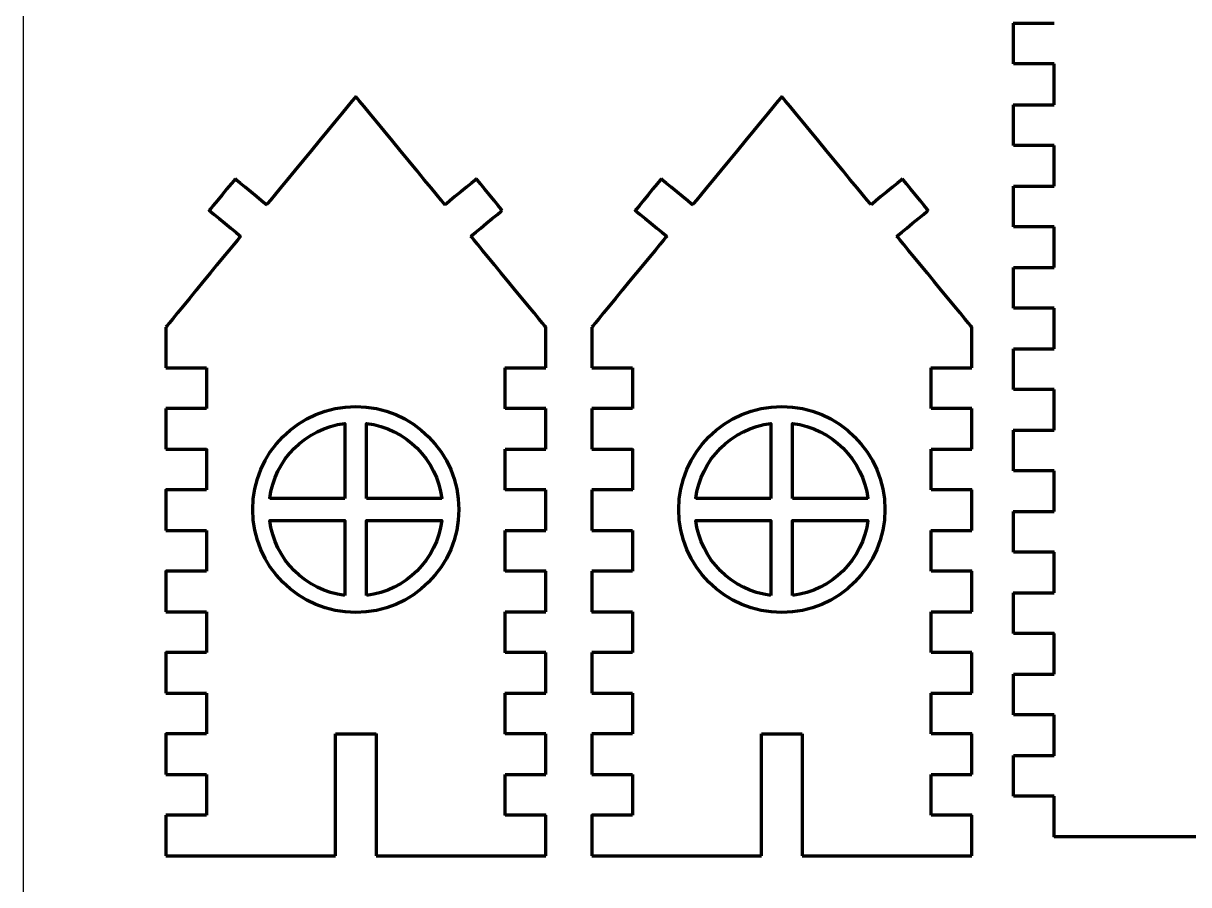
# Model space of a CAD drawing. Header units: centimetres. Extents: x 1569 to 2514, y -799 to -397.
# Drawn here: x 1568.6 to 1648.7, y -718.6 to -659.3 of the extents above; entities that cross this region are included whole.
import ezdxf

# ---------------------------------------------------------------- set-up
doc = ezdxf.new("R2010")
doc.units = ezdxf.units.CM
doc.header["$MEASUREMENT"] = 0
doc.layers.add('layer 1', color=7, linetype='Continuous')

msp = doc.modelspace()

# ---------------------------------------------------------------- linework, layer by layer
msp.add_line((1568.574, -398.935), (1568.574, -798.935))
at = {"layer": 'layer 1', "lineweight": 80}
for points, knots in [([(1636.687, -662.14), (1636.687, -662.14), (1636.687, -662.14), (1636.687, -659.34), (1636.687, -659.34)], [0.293785311, 0.293785311, 0.293785311, 0.293785311, 0.293785321, 0.299435028, 0.299435028, 0.299435028, 0.299435028]), ([(1636.687, -659.34), (1636.687, -659.34), (1636.687, -659.34), (1639.487, -659.34), (1639.487, -659.34)], [0.299435028, 0.299435028, 0.299435028, 0.299435028, 0.299435038, 0.305084746, 0.305084746, 0.305084746, 0.305084746]), ([(1639.487, -662.14), (1639.487, -662.14), (1639.487, -662.14), (1636.687, -662.14), (1636.687, -662.14)], [0.288135593, 0.288135593, 0.288135593, 0.288135593, 0.288135603, 0.293785311, 0.293785311, 0.293785311, 0.293785311]), ([(1639.487, -664.941), (1639.487, -664.941), (1639.487, -664.941), (1639.487, -662.14), (1639.487, -662.14)], [0.282485876, 0.282485876, 0.282485876, 0.282485876, 0.282485886, 0.288135593, 0.288135593, 0.288135593, 0.288135593]), ([(1591.445, -664.382), (1591.445, -664.382), (1591.445, -664.382), (1585.306, -671.834), (1585.306, -671.834)], [0.08450704, 0.08450704, 0.08450704, 0.08450704, 0.08450705, 0.09859155, 0.09859155, 0.09859155, 0.09859155]), ([(1597.583, -671.834), (1597.583, -671.834), (1597.583, -671.834), (1591.445, -664.382), (1591.445, -664.382)], [0.07042254, 0.07042254, 0.07042254, 0.07042254, 0.07042255, 0.08450704, 0.08450704, 0.08450704, 0.08450704]), ([(1620.753, -664.381), (1620.753, -664.381), (1620.753, -664.381), (1614.615, -671.834), (1614.615, -671.834)], [0.08450704, 0.08450704, 0.08450704, 0.08450704, 0.08450705, 0.09859155, 0.09859155, 0.09859155, 0.09859155]), ([(1626.89, -671.834), (1626.89, -671.834), (1626.89, -671.834), (1620.753, -664.381), (1620.753, -664.381)], [0.07042254, 0.07042254, 0.07042254, 0.07042254, 0.07042255, 0.08450704, 0.08450704, 0.08450704, 0.08450704]), ([(1636.687, -667.741), (1636.687, -667.741), (1636.687, -667.741), (1636.687, -664.941), (1636.687, -664.941)], [0.271186441, 0.271186441, 0.271186441, 0.271186441, 0.271186451, 0.276836158, 0.276836158, 0.276836158, 0.276836158]), ([(1636.687, -664.941), (1636.687, -664.941), (1636.687, -664.941), (1639.487, -664.941), (1639.487, -664.941)], [0.276836158, 0.276836158, 0.276836158, 0.276836158, 0.276836168, 0.282485876, 0.282485876, 0.282485876, 0.282485876]), ([(1639.487, -667.741), (1639.487, -667.741), (1639.487, -667.741), (1636.687, -667.741), (1636.687, -667.741)], [0.265536723, 0.265536723, 0.265536723, 0.265536723, 0.265536733, 0.271186441, 0.271186441, 0.271186441, 0.271186441]), ([(1639.487, -670.54), (1639.487, -670.54), (1639.487, -670.54), (1639.487, -667.741), (1639.487, -667.741)], [0.259887006, 0.259887006, 0.259887006, 0.259887006, 0.259887016, 0.265536723, 0.265536723, 0.265536723, 0.265536723]), ([(1583.146, -670.056), (1583.146, -670.056), (1583.146, -670.056), (1581.365, -672.216), (1581.365, -672.216)], [0.11267606, 0.11267606, 0.11267606, 0.11267606, 0.11267607, 0.12676056, 0.12676056, 0.12676056, 0.12676056]), ([(1585.306, -671.834), (1585.306, -671.834), (1585.306, -671.834), (1583.146, -670.056), (1583.146, -670.056)], [0.09859155, 0.09859155, 0.09859155, 0.09859155, 0.09859156, 0.11267606, 0.11267606, 0.11267606, 0.11267606]), ([(1599.744, -670.055), (1599.744, -670.055), (1599.744, -670.055), (1597.583, -671.834), (1597.583, -671.834)], [0.05633803, 0.05633803, 0.05633803, 0.05633803, 0.05633804, 0.07042254, 0.07042254, 0.07042254, 0.07042254]), ([(1601.523, -672.216), (1601.523, -672.216), (1601.523, -672.216), (1599.744, -670.055), (1599.744, -670.055)], [0.04225352, 0.04225352, 0.04225352, 0.04225352, 0.04225353, 0.05633803, 0.05633803, 0.05633803, 0.05633803]), ([(1612.454, -670.055), (1612.454, -670.055), (1612.454, -670.055), (1610.674, -672.216), (1610.674, -672.216)], [0.11267606, 0.11267606, 0.11267606, 0.11267606, 0.11267607, 0.12676056, 0.12676056, 0.12676056, 0.12676056]), ([(1614.615, -671.834), (1614.615, -671.834), (1614.615, -671.834), (1612.454, -670.055), (1612.454, -670.055)], [0.09859155, 0.09859155, 0.09859155, 0.09859155, 0.09859156, 0.11267606, 0.11267606, 0.11267606, 0.11267606]), ([(1629.052, -670.055), (1629.052, -670.055), (1629.052, -670.055), (1626.89, -671.834), (1626.89, -671.834)], [0.05633803, 0.05633803, 0.05633803, 0.05633803, 0.05633804, 0.07042254, 0.07042254, 0.07042254, 0.07042254]), ([(1630.831, -672.216), (1630.831, -672.216), (1630.831, -672.216), (1629.052, -670.055), (1629.052, -670.055)], [0.04225352, 0.04225352, 0.04225352, 0.04225352, 0.04225353, 0.05633803, 0.05633803, 0.05633803, 0.05633803]), ([(1636.687, -673.34), (1636.687, -673.34), (1636.687, -673.34), (1636.687, -670.54), (1636.687, -670.54)], [0.248587571, 0.248587571, 0.248587571, 0.248587571, 0.248587581, 0.254237288, 0.254237288, 0.254237288, 0.254237288]), ([(1636.687, -670.54), (1636.687, -670.54), (1636.687, -670.54), (1639.487, -670.54), (1639.487, -670.54)], [0.254237288, 0.254237288, 0.254237288, 0.254237288, 0.254237298, 0.259887006, 0.259887006, 0.259887006, 0.259887006]), ([(1581.365, -672.216), (1581.365, -672.216), (1581.365, -672.216), (1583.526, -673.996), (1583.526, -673.996)], [0.12676056, 0.12676056, 0.12676056, 0.12676056, 0.12676057, 0.14084507, 0.14084507, 0.14084507, 0.14084507]), ([(1599.362, -673.996), (1599.362, -673.996), (1599.362, -673.996), (1601.523, -672.216), (1601.523, -672.216)], [0.02816901, 0.02816901, 0.02816901, 0.02816901, 0.02816902, 0.04225352, 0.04225352, 0.04225352, 0.04225352]), ([(1610.674, -672.216), (1610.674, -672.216), (1610.674, -672.216), (1612.835, -673.996), (1612.835, -673.996)], [0.12676056, 0.12676056, 0.12676056, 0.12676056, 0.12676057, 0.14084507, 0.14084507, 0.14084507, 0.14084507]), ([(1628.671, -673.996), (1628.671, -673.996), (1628.671, -673.996), (1630.831, -672.216), (1630.831, -672.216)], [0.02816901, 0.02816901, 0.02816901, 0.02816901, 0.02816902, 0.04225352, 0.04225352, 0.04225352, 0.04225352]), ([(1639.487, -673.34), (1639.487, -673.34), (1639.487, -673.34), (1636.687, -673.34), (1636.687, -673.34)], [0.242937853, 0.242937853, 0.242937853, 0.242937853, 0.242937863, 0.248587571, 0.248587571, 0.248587571, 0.248587571]), ([(1639.487, -676.14), (1639.487, -676.14), (1639.487, -676.14), (1639.487, -673.34), (1639.487, -673.34)], [0.237288136, 0.237288136, 0.237288136, 0.237288136, 0.237288146, 0.242937853, 0.242937853, 0.242937853, 0.242937853]), ([(1583.526, -673.996), (1583.526, -673.996), (1583.526, -673.996), (1578.378, -680.248), (1578.378, -680.248)], [0.14084507, 0.14084507, 0.14084507, 0.14084507, 0.14084508, 0.15492958, 0.15492958, 0.15492958, 0.15492958]), ([(1604.511, -680.248), (1604.511, -680.248), (1604.511, -680.248), (1599.362, -673.996), (1599.362, -673.996)], [0.01408451, 0.01408451, 0.01408451, 0.01408451, 0.01408452, 0.02816901, 0.02816901, 0.02816901, 0.02816901]), ([(1612.835, -673.996), (1612.835, -673.996), (1612.835, -673.996), (1607.687, -680.248), (1607.687, -680.248)], [0.14084507, 0.14084507, 0.14084507, 0.14084507, 0.14084508, 0.15492958, 0.15492958, 0.15492958, 0.15492958]), ([(1633.819, -680.248), (1633.819, -680.248), (1633.819, -680.248), (1628.671, -673.996), (1628.671, -673.996)], [0.01408451, 0.01408451, 0.01408451, 0.01408451, 0.01408452, 0.02816901, 0.02816901, 0.02816901, 0.02816901]), ([(1636.687, -678.941), (1636.687, -678.941), (1636.687, -678.941), (1636.687, -676.14), (1636.687, -676.14)], [0.225988701, 0.225988701, 0.225988701, 0.225988701, 0.225988711, 0.231638418, 0.231638418, 0.231638418, 0.231638418]), ([(1636.687, -676.14), (1636.687, -676.14), (1636.687, -676.14), (1639.487, -676.14), (1639.487, -676.14)], [0.231638418, 0.231638418, 0.231638418, 0.231638418, 0.231638428, 0.237288136, 0.237288136, 0.237288136, 0.237288136]), ([(1639.487, -678.941), (1639.487, -678.941), (1639.487, -678.941), (1636.687, -678.941), (1636.687, -678.941)], [0.220338983, 0.220338983, 0.220338983, 0.220338983, 0.220338993, 0.225988701, 0.225988701, 0.225988701, 0.225988701]), ([(1639.487, -681.741), (1639.487, -681.741), (1639.487, -681.741), (1639.487, -678.941), (1639.487, -678.941)], [0.214689266, 0.214689266, 0.214689266, 0.214689266, 0.214689276, 0.220338983, 0.220338983, 0.220338983, 0.220338983]), ([(1578.378, -680.248), (1578.378, -680.248), (1578.378, -680.248), (1578.378, -683.048), (1578.378, -683.048)], [0.15492958, 0.15492958, 0.15492958, 0.15492958, 0.15492959, 0.16901408, 0.16901408, 0.16901408, 0.16901408]), ([(1607.687, -680.248), (1607.687, -680.248), (1607.687, -680.248), (1607.687, -683.048), (1607.687, -683.048)], [0.15492958, 0.15492958, 0.15492958, 0.15492958, 0.15492959, 0.16901408, 0.16901408, 0.16901408, 0.16901408]), ([(1636.687, -684.541), (1636.687, -684.541), (1636.687, -684.541), (1636.687, -681.741), (1636.687, -681.741)], [0.203389831, 0.203389831, 0.203389831, 0.203389831, 0.203389841, 0.209039548, 0.209039548, 0.209039548, 0.209039548]), ([(1636.687, -681.741), (1636.687, -681.741), (1636.687, -681.741), (1639.487, -681.741), (1639.487, -681.741)], [0.209039548, 0.209039548, 0.209039548, 0.209039548, 0.209039558, 0.214689266, 0.214689266, 0.214689266, 0.214689266]), ([(1578.378, -683.048), (1578.378, -683.048), (1578.378, -683.048), (1581.178, -683.048), (1581.178, -683.048)], [0.16901408, 0.16901408, 0.16901408, 0.16901408, 0.16901409, 0.18309859, 0.18309859, 0.18309859, 0.18309859]), ([(1581.178, -683.048), (1581.178, -683.048), (1581.178, -683.048), (1581.178, -685.848), (1581.178, -685.848)], [0.18309859, 0.18309859, 0.18309859, 0.18309859, 0.1830986, 0.1971831, 0.1971831, 0.1971831, 0.1971831]), ([(1601.711, -685.848), (1601.711, -685.848), (1601.711, -685.848), (1601.711, -683.048), (1601.711, -683.048)], [0.94366197, 0.94366197, 0.94366197, 0.94366197, 0.94366198, 0.95774648, 0.95774648, 0.95774648, 0.95774648]), ([(1601.711, -683.048), (1601.711, -683.048), (1601.711, -683.048), (1604.511, -683.048), (1604.511, -683.048)], [0.95774648, 0.95774648, 0.95774648, 0.95774648, 0.95774649, 0.97183099, 0.97183099, 0.97183099, 0.97183099]), ([(1604.511, -683.048), (1604.511, -683.048), (1604.511, -683.048), (1604.511, -683.048), (1604.511, -683.048)], [0.97183099, 0.97183099, 0.97183099, 0.97183099, 0.971831, 1, 1, 1, 1]), ([(1607.687, -683.048), (1607.687, -683.048), (1607.687, -683.048), (1610.487, -683.048), (1610.487, -683.048)], [0.16901408, 0.16901408, 0.16901408, 0.16901408, 0.16901409, 0.18309859, 0.18309859, 0.18309859, 0.18309859]), ([(1610.487, -683.048), (1610.487, -683.048), (1610.487, -683.048), (1610.487, -685.848), (1610.487, -685.848)], [0.18309859, 0.18309859, 0.18309859, 0.18309859, 0.1830986, 0.1971831, 0.1971831, 0.1971831, 0.1971831]), ([(1631.019, -685.848), (1631.019, -685.848), (1631.019, -685.848), (1631.019, -683.048), (1631.019, -683.048)], [0.94366197, 0.94366197, 0.94366197, 0.94366197, 0.94366198, 0.95774648, 0.95774648, 0.95774648, 0.95774648]), ([(1631.019, -683.048), (1631.019, -683.048), (1631.019, -683.048), (1633.819, -683.048), (1633.819, -683.048)], [0.95774648, 0.95774648, 0.95774648, 0.95774648, 0.95774649, 0.97183099, 0.97183099, 0.97183099, 0.97183099]), ([(1639.487, -684.541), (1639.487, -684.541), (1639.487, -684.541), (1636.687, -684.541), (1636.687, -684.541)], [0.197740113, 0.197740113, 0.197740113, 0.197740113, 0.197740123, 0.203389831, 0.203389831, 0.203389831, 0.203389831]), ([(1639.487, -687.341), (1639.487, -687.341), (1639.487, -687.341), (1639.487, -684.541), (1639.487, -684.541)], [0.192090395, 0.192090395, 0.192090395, 0.192090395, 0.192090405, 0.197740113, 0.197740113, 0.197740113, 0.197740113]), ([(1581.178, -685.848), (1581.178, -685.848), (1581.178, -685.848), (1578.378, -685.848), (1578.378, -685.848)], [0.1971831, 0.1971831, 0.1971831, 0.1971831, 0.19718311, 0.21126761, 0.21126761, 0.21126761, 0.21126761]), ([(1578.378, -685.848), (1578.378, -685.848), (1578.378, -685.848), (1578.378, -688.648), (1578.378, -688.648)], [0.21126761, 0.21126761, 0.21126761, 0.21126761, 0.21126762, 0.22535211, 0.22535211, 0.22535211, 0.22535211]), ([(1604.511, -685.848), (1604.511, -685.848), (1604.511, -685.848), (1601.711, -685.848), (1601.711, -685.848)], [0.92957746, 0.92957746, 0.92957746, 0.92957746, 0.92957747, 0.94366197, 0.94366197, 0.94366197, 0.94366197]), ([(1604.511, -688.648), (1604.511, -688.648), (1604.511, -688.648), (1604.511, -685.848), (1604.511, -685.848)], [0.91549296, 0.91549296, 0.91549296, 0.91549296, 0.91549297, 0.92957746, 0.92957746, 0.92957746, 0.92957746]), ([(1610.487, -685.848), (1610.487, -685.848), (1610.487, -685.848), (1607.687, -685.848), (1607.687, -685.848)], [0.1971831, 0.1971831, 0.1971831, 0.1971831, 0.19718311, 0.21126761, 0.21126761, 0.21126761, 0.21126761]), ([(1607.687, -685.848), (1607.687, -685.848), (1607.687, -685.848), (1607.687, -688.647), (1607.687, -688.647)], [0.21126761, 0.21126761, 0.21126761, 0.21126761, 0.21126762, 0.22535211, 0.22535211, 0.22535211, 0.22535211]), ([(1633.82, -685.848), (1633.82, -685.848), (1633.82, -685.848), (1631.019, -685.848), (1631.019, -685.848)], [0.92957746, 0.92957746, 0.92957746, 0.92957746, 0.92957747, 0.94366197, 0.94366197, 0.94366197, 0.94366197]), ([(1633.82, -688.647), (1633.82, -688.647), (1633.82, -688.647), (1633.82, -685.848), (1633.82, -685.848)], [0.91549296, 0.91549296, 0.91549296, 0.91549296, 0.91549297, 0.92957746, 0.92957746, 0.92957746, 0.92957746]), ([(1585.522, -692.056), (1585.522, -692.056), (1585.86, -689.357), (1587.998, -687.218), (1590.698, -686.88)], [0.25, 0.25, 0.25, 0.25, 0.25, 0.5, 0.5, 0.5, 0.5]), ([(1590.698, -686.88), (1590.698, -686.88), (1590.698, -686.88), (1590.698, -692.056), (1590.698, -692.056)], [0.5, 0.5, 0.5, 0.5, 0.5, 1, 1, 1, 1]), ([(1592.191, -686.88), (1592.191, -686.88), (1594.891, -687.217), (1597.03, -689.356), (1597.367, -692.056)], [0.25, 0.25, 0.25, 0.25, 0.25, 0.5, 0.5, 0.5, 0.5]), ([(1614.831, -692.056), (1614.831, -692.056), (1615.168, -689.357), (1617.307, -687.218), (1620.007, -686.88)], [0.25, 0.25, 0.25, 0.25, 0.25, 0.5, 0.5, 0.5, 0.5]), ([(1620.007, -686.88), (1620.007, -686.88), (1620.007, -686.88), (1620.007, -692.056), (1620.007, -692.056)], [0.5, 0.5, 0.5, 0.5, 0.5, 1, 1, 1, 1]), ([(1621.5, -686.88), (1621.5, -686.88), (1624.199, -687.217), (1626.338, -689.356), (1626.676, -692.056)], [0.25, 0.25, 0.25, 0.25, 0.25, 0.5, 0.5, 0.5, 0.5]), ([(1636.687, -690.141), (1636.687, -690.141), (1636.687, -690.141), (1636.687, -687.341), (1636.687, -687.341)], [0.18079096, 0.18079096, 0.18079096, 0.18079096, 0.18079097, 0.186440678, 0.186440678, 0.186440678, 0.186440678]), ([(1636.687, -687.341), (1636.687, -687.341), (1636.687, -687.341), (1639.487, -687.341), (1639.487, -687.341)], [0.186440678, 0.186440678, 0.186440678, 0.186440678, 0.186440688, 0.192090395, 0.192090395, 0.192090395, 0.192090395]), ([(1578.378, -688.648), (1578.378, -688.648), (1578.378, -688.648), (1581.178, -688.648), (1581.178, -688.648)], [0.22535211, 0.22535211, 0.22535211, 0.22535211, 0.22535212, 0.23943662, 0.23943662, 0.23943662, 0.23943662]), ([(1581.178, -688.648), (1581.178, -688.648), (1581.178, -688.648), (1581.178, -691.448), (1581.178, -691.448)], [0.23943662, 0.23943662, 0.23943662, 0.23943662, 0.23943663, 0.25352113, 0.25352113, 0.25352113, 0.25352113]), ([(1601.711, -691.448), (1601.711, -691.448), (1601.711, -691.448), (1601.711, -688.648), (1601.711, -688.648)], [0.88732394, 0.88732394, 0.88732394, 0.88732394, 0.88732395, 0.90140845, 0.90140845, 0.90140845, 0.90140845]), ([(1601.711, -688.648), (1601.711, -688.648), (1601.711, -688.648), (1604.511, -688.648), (1604.511, -688.648)], [0.90140845, 0.90140845, 0.90140845, 0.90140845, 0.90140846, 0.91549296, 0.91549296, 0.91549296, 0.91549296]), ([(1607.687, -688.647), (1607.687, -688.647), (1607.687, -688.647), (1610.487, -688.647), (1610.487, -688.647)], [0.22535211, 0.22535211, 0.22535211, 0.22535211, 0.22535212, 0.23943662, 0.23943662, 0.23943662, 0.23943662]), ([(1610.487, -688.647), (1610.487, -688.647), (1610.487, -688.647), (1610.487, -691.447), (1610.487, -691.447)], [0.23943662, 0.23943662, 0.23943662, 0.23943662, 0.23943663, 0.25352113, 0.25352113, 0.25352113, 0.25352113]), ([(1631.019, -691.447), (1631.019, -691.447), (1631.019, -691.447), (1631.019, -688.647), (1631.019, -688.647)], [0.88732394, 0.88732394, 0.88732394, 0.88732394, 0.88732395, 0.90140845, 0.90140845, 0.90140845, 0.90140845]), ([(1631.019, -688.647), (1631.019, -688.647), (1631.019, -688.647), (1633.82, -688.647), (1633.82, -688.647)], [0.90140845, 0.90140845, 0.90140845, 0.90140845, 0.90140846, 0.91549296, 0.91549296, 0.91549296, 0.91549296]), ([(1639.487, -690.141), (1639.487, -690.141), (1639.487, -690.141), (1636.687, -690.141), (1636.687, -690.141)], [0.175141243, 0.175141243, 0.175141243, 0.175141243, 0.175141253, 0.18079096, 0.18079096, 0.18079096, 0.18079096]), ([(1639.487, -692.941), (1639.487, -692.941), (1639.487, -692.941), (1639.487, -690.141), (1639.487, -690.141)], [0.169491525, 0.169491525, 0.169491525, 0.169491525, 0.169491535, 0.175141243, 0.175141243, 0.175141243, 0.175141243]), ([(1581.178, -691.448), (1581.178, -691.448), (1581.178, -691.448), (1578.378, -691.448), (1578.378, -691.448)], [0.25352113, 0.25352113, 0.25352113, 0.25352113, 0.25352114, 0.26760563, 0.26760563, 0.26760563, 0.26760563]), ([(1578.378, -691.448), (1578.378, -691.448), (1578.378, -691.448), (1578.378, -694.248), (1578.378, -694.248)], [0.26760563, 0.26760563, 0.26760563, 0.26760563, 0.26760564, 0.28169014, 0.28169014, 0.28169014, 0.28169014]), ([(1604.511, -691.448), (1604.511, -691.448), (1604.511, -691.448), (1601.711, -691.448), (1601.711, -691.448)], [0.87323944, 0.87323944, 0.87323944, 0.87323944, 0.87323945, 0.88732394, 0.88732394, 0.88732394, 0.88732394]), ([(1604.511, -694.248), (1604.511, -694.248), (1604.511, -694.248), (1604.511, -691.448), (1604.511, -691.448)], [0.85915493, 0.85915493, 0.85915493, 0.85915493, 0.85915494, 0.87323944, 0.87323944, 0.87323944, 0.87323944]), ([(1610.487, -691.447), (1610.487, -691.447), (1610.487, -691.447), (1607.687, -691.447), (1607.687, -691.447)], [0.25352113, 0.25352113, 0.25352113, 0.25352113, 0.25352114, 0.26760563, 0.26760563, 0.26760563, 0.26760563]), ([(1607.687, -691.447), (1607.687, -691.447), (1607.687, -691.447), (1607.687, -694.247), (1607.687, -694.247)], [0.26760563, 0.26760563, 0.26760563, 0.26760563, 0.26760564, 0.28169014, 0.28169014, 0.28169014, 0.28169014]), ([(1633.82, -691.447), (1633.82, -691.447), (1633.82, -691.447), (1631.019, -691.447), (1631.019, -691.447)], [0.87323944, 0.87323944, 0.87323944, 0.87323944, 0.87323945, 0.88732394, 0.88732394, 0.88732394, 0.88732394]), ([(1633.82, -694.247), (1633.82, -694.247), (1633.82, -694.247), (1633.82, -691.447), (1633.82, -691.447)], [0.85915493, 0.85915493, 0.85915493, 0.85915493, 0.85915494, 0.87323944, 0.87323944, 0.87323944, 0.87323944]), ([(1597.367, -692.056), (1597.367, -692.056), (1597.367, -692.056), (1592.191, -692.056), (1592.191, -692.056)], [0.5, 0.5, 0.5, 0.5, 0.5, 1, 1, 1, 1]), ([(1626.676, -692.056), (1626.676, -692.056), (1626.676, -692.056), (1621.5, -692.056), (1621.5, -692.056)], [0.5, 0.5, 0.5, 0.5, 0.5, 1, 1, 1, 1]), ([(1636.687, -695.741), (1636.687, -695.741), (1636.687, -695.741), (1636.687, -692.941), (1636.687, -692.941)], [0.15819209, 0.15819209, 0.15819209, 0.15819209, 0.1581921, 0.163841808, 0.163841808, 0.163841808, 0.163841808]), ([(1636.687, -692.941), (1636.687, -692.941), (1636.687, -692.941), (1639.487, -692.941), (1639.487, -692.941)], [0.163841808, 0.163841808, 0.163841808, 0.163841808, 0.163841818, 0.169491525, 0.169491525, 0.169491525, 0.169491525]), ([(1578.378, -694.248), (1578.378, -694.248), (1578.378, -694.248), (1581.178, -694.248), (1581.178, -694.248)], [0.28169014, 0.28169014, 0.28169014, 0.28169014, 0.28169015, 0.29577465, 0.29577465, 0.29577465, 0.29577465]), ([(1581.178, -694.248), (1581.178, -694.248), (1581.178, -694.248), (1581.178, -697.047), (1581.178, -697.047)], [0.29577465, 0.29577465, 0.29577465, 0.29577465, 0.29577466, 0.30985915, 0.30985915, 0.30985915, 0.30985915]), ([(1585.522, -693.549), (1585.522, -693.549), (1585.522, -693.549), (1590.698, -693.55), (1590.698, -693.55)], [0.25, 0.25, 0.25, 0.25, 0.25, 0.5, 0.5, 0.5, 0.5]), ([(1590.698, -693.55), (1590.698, -693.55), (1590.698, -693.55), (1590.698, -698.725), (1590.698, -698.725)], [0.5, 0.5, 0.5, 0.5, 0.5, 1, 1, 1, 1]), ([(1592.191, -693.549), (1592.191, -693.549), (1592.191, -693.549), (1597.367, -693.55), (1597.367, -693.55)], [0.25, 0.25, 0.25, 0.25, 0.25, 0.5, 0.5, 0.5, 0.5]), ([(1597.367, -693.55), (1597.367, -693.55), (1597.03, -696.25), (1594.891, -698.389), (1592.191, -698.725)], [0.5, 0.5, 0.5, 0.5, 0.5, 1, 1, 1, 1]), ([(1601.711, -697.047), (1601.711, -697.047), (1601.711, -697.047), (1601.711, -694.248), (1601.711, -694.248)], [0.83098592, 0.83098592, 0.83098592, 0.83098592, 0.83098593, 0.84507042, 0.84507042, 0.84507042, 0.84507042]), ([(1601.711, -694.248), (1601.711, -694.248), (1601.711, -694.248), (1604.511, -694.248), (1604.511, -694.248)], [0.84507042, 0.84507042, 0.84507042, 0.84507042, 0.84507043, 0.85915493, 0.85915493, 0.85915493, 0.85915493]), ([(1607.687, -694.247), (1607.687, -694.247), (1607.687, -694.247), (1610.487, -694.247), (1610.487, -694.247)], [0.28169014, 0.28169014, 0.28169014, 0.28169014, 0.28169015, 0.29577465, 0.29577465, 0.29577465, 0.29577465]), ([(1610.487, -694.247), (1610.487, -694.247), (1610.487, -694.247), (1610.487, -697.047), (1610.487, -697.047)], [0.29577465, 0.29577465, 0.29577465, 0.29577465, 0.29577466, 0.30985915, 0.30985915, 0.30985915, 0.30985915]), ([(1614.831, -693.549), (1614.831, -693.549), (1614.831, -693.549), (1620.007, -693.55), (1620.007, -693.55)], [0.25, 0.25, 0.25, 0.25, 0.25, 0.5, 0.5, 0.5, 0.5]), ([(1620.007, -693.55), (1620.007, -693.55), (1620.007, -693.55), (1620.007, -698.725), (1620.007, -698.725)], [0.5, 0.5, 0.5, 0.5, 0.5, 1, 1, 1, 1]), ([(1621.5, -693.549), (1621.5, -693.549), (1621.5, -693.549), (1626.676, -693.55), (1626.676, -693.55)], [0.25, 0.25, 0.25, 0.25, 0.25, 0.5, 0.5, 0.5, 0.5]), ([(1626.676, -693.55), (1626.676, -693.55), (1626.338, -696.25), (1624.199, -698.389), (1621.5, -698.725)], [0.5, 0.5, 0.5, 0.5, 0.5, 1, 1, 1, 1]), ([(1631.019, -697.047), (1631.019, -697.047), (1631.019, -697.047), (1631.019, -694.247), (1631.019, -694.247)], [0.83098592, 0.83098592, 0.83098592, 0.83098592, 0.83098593, 0.84507042, 0.84507042, 0.84507042, 0.84507042]), ([(1631.019, -694.247), (1631.019, -694.247), (1631.019, -694.247), (1633.82, -694.247), (1633.82, -694.247)], [0.84507042, 0.84507042, 0.84507042, 0.84507042, 0.84507043, 0.85915493, 0.85915493, 0.85915493, 0.85915493]), ([(1639.487, -695.741), (1639.487, -695.741), (1639.487, -695.741), (1636.687, -695.741), (1636.687, -695.741)], [0.152542373, 0.152542373, 0.152542373, 0.152542373, 0.152542383, 0.15819209, 0.15819209, 0.15819209, 0.15819209]), ([(1639.487, -698.541), (1639.487, -698.541), (1639.487, -698.541), (1639.487, -695.741), (1639.487, -695.741)], [0.146892655, 0.146892655, 0.146892655, 0.146892655, 0.146892665, 0.152542373, 0.152542373, 0.152542373, 0.152542373]), ([(1581.178, -697.047), (1581.178, -697.047), (1581.178, -697.047), (1578.378, -697.047), (1578.378, -697.047)], [0.30985915, 0.30985915, 0.30985915, 0.30985915, 0.30985916, 0.32394366, 0.32394366, 0.32394366, 0.32394366]), ([(1578.378, -697.047), (1578.378, -697.047), (1578.378, -697.047), (1578.378, -699.848), (1578.378, -699.848)], [0.32394366, 0.32394366, 0.32394366, 0.32394366, 0.32394367, 0.33802817, 0.33802817, 0.33802817, 0.33802817]), ([(1604.511, -697.047), (1604.511, -697.047), (1604.511, -697.047), (1601.711, -697.047), (1601.711, -697.047)], [0.81690141, 0.81690141, 0.81690141, 0.81690141, 0.81690142, 0.83098592, 0.83098592, 0.83098592, 0.83098592]), ([(1604.511, -699.848), (1604.511, -699.848), (1604.511, -699.848), (1604.511, -697.047), (1604.511, -697.047)], [0.8028169, 0.8028169, 0.8028169, 0.8028169, 0.80281691, 0.81690141, 0.81690141, 0.81690141, 0.81690141]), ([(1610.487, -697.047), (1610.487, -697.047), (1610.487, -697.047), (1607.687, -697.047), (1607.687, -697.047)], [0.30985915, 0.30985915, 0.30985915, 0.30985915, 0.30985916, 0.32394366, 0.32394366, 0.32394366, 0.32394366]), ([(1607.687, -697.047), (1607.687, -697.047), (1607.687, -697.047), (1607.687, -699.848), (1607.687, -699.848)], [0.32394366, 0.32394366, 0.32394366, 0.32394366, 0.32394367, 0.33802817, 0.33802817, 0.33802817, 0.33802817]), ([(1633.82, -697.047), (1633.82, -697.047), (1633.82, -697.047), (1631.019, -697.047), (1631.019, -697.047)], [0.81690141, 0.81690141, 0.81690141, 0.81690141, 0.81690142, 0.83098592, 0.83098592, 0.83098592, 0.83098592]), ([(1633.82, -699.847), (1633.82, -699.847), (1633.82, -699.847), (1633.82, -697.047), (1633.82, -697.047)], [0.8028169, 0.8028169, 0.8028169, 0.8028169, 0.80281691, 0.81690141, 0.81690141, 0.81690141, 0.81690141]), ([(1636.687, -701.341), (1636.687, -701.341), (1636.687, -701.341), (1636.687, -698.541), (1636.687, -698.541)], [0.13559322, 0.13559322, 0.13559322, 0.13559322, 0.13559323, 0.141242938, 0.141242938, 0.141242938, 0.141242938]), ([(1636.687, -698.541), (1636.687, -698.541), (1636.687, -698.541), (1639.487, -698.541), (1639.487, -698.541)], [0.141242938, 0.141242938, 0.141242938, 0.141242938, 0.141242948, 0.146892655, 0.146892655, 0.146892655, 0.146892655]), ([(1578.378, -699.848), (1578.378, -699.848), (1578.378, -699.848), (1581.178, -699.848), (1581.178, -699.848)], [0.33802817, 0.33802817, 0.33802817, 0.33802817, 0.33802818, 0.35211268, 0.35211268, 0.35211268, 0.35211268]), ([(1581.178, -699.848), (1581.178, -699.848), (1581.178, -699.848), (1581.178, -702.647), (1581.178, -702.647)], [0.35211268, 0.35211268, 0.35211268, 0.35211268, 0.35211269, 0.36619718, 0.36619718, 0.36619718, 0.36619718]), ([(1601.711, -702.647), (1601.711, -702.647), (1601.711, -702.647), (1601.711, -699.848), (1601.711, -699.848)], [0.77464789, 0.77464789, 0.77464789, 0.77464789, 0.7746479, 0.78873239, 0.78873239, 0.78873239, 0.78873239]), ([(1601.711, -699.848), (1601.711, -699.848), (1601.711, -699.848), (1604.511, -699.848), (1604.511, -699.848)], [0.78873239, 0.78873239, 0.78873239, 0.78873239, 0.7887324, 0.8028169, 0.8028169, 0.8028169, 0.8028169]), ([(1607.687, -699.848), (1607.687, -699.848), (1607.687, -699.848), (1610.487, -699.847), (1610.487, -699.847)], [0.33802817, 0.33802817, 0.33802817, 0.33802817, 0.33802818, 0.35211268, 0.35211268, 0.35211268, 0.35211268]), ([(1610.487, -699.847), (1610.487, -699.847), (1610.487, -699.847), (1610.487, -702.647), (1610.487, -702.647)], [0.35211268, 0.35211268, 0.35211268, 0.35211268, 0.35211269, 0.36619718, 0.36619718, 0.36619718, 0.36619718]), ([(1631.019, -702.647), (1631.019, -702.647), (1631.019, -702.647), (1631.019, -699.847), (1631.019, -699.847)], [0.77464789, 0.77464789, 0.77464789, 0.77464789, 0.7746479, 0.78873239, 0.78873239, 0.78873239, 0.78873239]), ([(1631.019, -699.847), (1631.019, -699.847), (1631.019, -699.847), (1633.82, -699.847), (1633.82, -699.847)], [0.78873239, 0.78873239, 0.78873239, 0.78873239, 0.7887324, 0.8028169, 0.8028169, 0.8028169, 0.8028169]), ([(1639.487, -701.341), (1639.487, -701.341), (1639.487, -701.341), (1636.687, -701.341), (1636.687, -701.341)], [0.129943503, 0.129943503, 0.129943503, 0.129943503, 0.129943513, 0.13559322, 0.13559322, 0.13559322, 0.13559322]), ([(1639.487, -704.141), (1639.487, -704.141), (1639.487, -704.141), (1639.487, -701.341), (1639.487, -701.341)], [0.124293785, 0.124293785, 0.124293785, 0.124293785, 0.124293795, 0.129943503, 0.129943503, 0.129943503, 0.129943503]), ([(1581.178, -702.647), (1581.178, -702.647), (1581.178, -702.647), (1578.378, -702.647), (1578.378, -702.647)], [0.36619718, 0.36619718, 0.36619718, 0.36619718, 0.36619719, 0.38028169, 0.38028169, 0.38028169, 0.38028169]), ([(1578.378, -702.647), (1578.378, -702.647), (1578.378, -702.647), (1578.378, -705.447), (1578.378, -705.447)], [0.38028169, 0.38028169, 0.38028169, 0.38028169, 0.3802817, 0.3943662, 0.3943662, 0.3943662, 0.3943662]), ([(1604.511, -702.647), (1604.511, -702.647), (1604.511, -702.647), (1601.711, -702.647), (1601.711, -702.647)], [0.76056338, 0.76056338, 0.76056338, 0.76056338, 0.76056339, 0.77464789, 0.77464789, 0.77464789, 0.77464789]), ([(1604.511, -705.447), (1604.511, -705.447), (1604.511, -705.447), (1604.511, -702.647), (1604.511, -702.647)], [0.74647887, 0.74647887, 0.74647887, 0.74647887, 0.74647888, 0.76056338, 0.76056338, 0.76056338, 0.76056338]), ([(1610.487, -702.647), (1610.487, -702.647), (1610.487, -702.647), (1607.687, -702.647), (1607.687, -702.647)], [0.36619718, 0.36619718, 0.36619718, 0.36619718, 0.36619719, 0.38028169, 0.38028169, 0.38028169, 0.38028169]), ([(1607.687, -702.647), (1607.687, -702.647), (1607.687, -702.647), (1607.687, -705.447), (1607.687, -705.447)], [0.38028169, 0.38028169, 0.38028169, 0.38028169, 0.3802817, 0.3943662, 0.3943662, 0.3943662, 0.3943662]), ([(1633.82, -702.647), (1633.82, -702.647), (1633.82, -702.647), (1631.019, -702.647), (1631.019, -702.647)], [0.76056338, 0.76056338, 0.76056338, 0.76056338, 0.76056339, 0.77464789, 0.77464789, 0.77464789, 0.77464789]), ([(1633.82, -705.447), (1633.82, -705.447), (1633.82, -705.447), (1633.82, -702.647), (1633.82, -702.647)], [0.74647887, 0.74647887, 0.74647887, 0.74647887, 0.74647888, 0.76056338, 0.76056338, 0.76056338, 0.76056338]), ([(1636.687, -706.941), (1636.687, -706.941), (1636.687, -706.941), (1636.687, -704.141), (1636.687, -704.141)], [0.11299435, 0.11299435, 0.11299435, 0.11299435, 0.11299436, 0.118644068, 0.118644068, 0.118644068, 0.118644068]), ([(1636.687, -704.141), (1636.687, -704.141), (1636.687, -704.141), (1639.487, -704.141), (1639.487, -704.141)], [0.118644068, 0.118644068, 0.118644068, 0.118644068, 0.118644078, 0.124293785, 0.124293785, 0.124293785, 0.124293785]), ([(1578.378, -705.447), (1578.378, -705.447), (1578.378, -705.447), (1581.178, -705.447), (1581.178, -705.447)], [0.3943662, 0.3943662, 0.3943662, 0.3943662, 0.39436621, 0.4084507, 0.4084507, 0.4084507, 0.4084507]), ([(1581.178, -705.447), (1581.178, -705.447), (1581.178, -705.447), (1581.178, -708.247), (1581.178, -708.247)], [0.4084507, 0.4084507, 0.4084507, 0.4084507, 0.40845071, 0.42253521, 0.42253521, 0.42253521, 0.42253521]), ([(1601.711, -708.247), (1601.711, -708.247), (1601.711, -708.247), (1601.711, -705.447), (1601.711, -705.447)], [0.71830986, 0.71830986, 0.71830986, 0.71830986, 0.71830987, 0.73239437, 0.73239437, 0.73239437, 0.73239437]), ([(1601.711, -705.447), (1601.711, -705.447), (1601.711, -705.447), (1604.511, -705.447), (1604.511, -705.447)], [0.73239437, 0.73239437, 0.73239437, 0.73239437, 0.73239438, 0.74647887, 0.74647887, 0.74647887, 0.74647887]), ([(1607.687, -705.447), (1607.687, -705.447), (1607.687, -705.447), (1610.487, -705.447), (1610.487, -705.447)], [0.3943662, 0.3943662, 0.3943662, 0.3943662, 0.39436621, 0.4084507, 0.4084507, 0.4084507, 0.4084507]), ([(1610.487, -705.447), (1610.487, -705.447), (1610.487, -705.447), (1610.487, -708.246), (1610.487, -708.246)], [0.4084507, 0.4084507, 0.4084507, 0.4084507, 0.40845071, 0.42253521, 0.42253521, 0.42253521, 0.42253521]), ([(1631.019, -708.247), (1631.019, -708.247), (1631.019, -708.247), (1631.019, -705.447), (1631.019, -705.447)], [0.71830986, 0.71830986, 0.71830986, 0.71830986, 0.71830987, 0.73239437, 0.73239437, 0.73239437, 0.73239437]), ([(1631.019, -705.447), (1631.019, -705.447), (1631.019, -705.447), (1633.82, -705.447), (1633.82, -705.447)], [0.73239437, 0.73239437, 0.73239437, 0.73239437, 0.73239438, 0.74647887, 0.74647887, 0.74647887, 0.74647887]), ([(1639.487, -706.941), (1639.487, -706.941), (1639.487, -706.941), (1636.687, -706.941), (1636.687, -706.941)], [0.107344633, 0.107344633, 0.107344633, 0.107344633, 0.107344643, 0.11299435, 0.11299435, 0.11299435, 0.11299435]), ([(1639.487, -709.741), (1639.487, -709.741), (1639.487, -709.741), (1639.487, -706.941), (1639.487, -706.941)], [0.101694915, 0.101694915, 0.101694915, 0.101694915, 0.101694925, 0.107344633, 0.107344633, 0.107344633, 0.107344633]), ([(1581.178, -708.247), (1581.178, -708.247), (1581.178, -708.247), (1578.378, -708.247), (1578.378, -708.247)], [0.42253521, 0.42253521, 0.42253521, 0.42253521, 0.42253522, 0.43661972, 0.43661972, 0.43661972, 0.43661972]), ([(1578.378, -708.247), (1578.378, -708.247), (1578.378, -708.247), (1578.378, -711.047), (1578.378, -711.047)], [0.43661972, 0.43661972, 0.43661972, 0.43661972, 0.43661973, 0.45070423, 0.45070423, 0.45070423, 0.45070423]), ([(1590.045, -716.648), (1590.045, -716.648), (1590.045, -716.648), (1590.045, -708.247), (1590.045, -708.247)], [0.54929577, 0.54929577, 0.54929577, 0.54929577, 0.54929578, 0.56338028, 0.56338028, 0.56338028, 0.56338028]), ([(1590.045, -708.247), (1590.045, -708.247), (1590.045, -708.247), (1592.845, -708.247), (1592.845, -708.247)], [0.56338028, 0.56338028, 0.56338028, 0.56338028, 0.56338029, 0.57746479, 0.57746479, 0.57746479, 0.57746479]), ([(1592.845, -708.247), (1592.845, -708.247), (1592.845, -708.247), (1592.845, -716.648), (1592.845, -716.648)], [0.57746479, 0.57746479, 0.57746479, 0.57746479, 0.5774648, 0.5915493, 0.5915493, 0.5915493, 0.5915493]), ([(1604.511, -708.247), (1604.511, -708.247), (1604.511, -708.247), (1601.711, -708.247), (1601.711, -708.247)], [0.70422535, 0.70422535, 0.70422535, 0.70422535, 0.70422536, 0.71830986, 0.71830986, 0.71830986, 0.71830986]), ([(1604.511, -711.047), (1604.511, -711.047), (1604.511, -711.047), (1604.511, -708.247), (1604.511, -708.247)], [0.69014085, 0.69014085, 0.69014085, 0.69014085, 0.69014086, 0.70422535, 0.70422535, 0.70422535, 0.70422535]), ([(1610.487, -708.246), (1610.487, -708.246), (1610.487, -708.246), (1607.687, -708.247), (1607.687, -708.247)], [0.42253521, 0.42253521, 0.42253521, 0.42253521, 0.42253522, 0.43661972, 0.43661972, 0.43661972, 0.43661972]), ([(1607.687, -708.247), (1607.687, -708.247), (1607.687, -708.247), (1607.687, -711.047), (1607.687, -711.047)], [0.43661972, 0.43661972, 0.43661972, 0.43661972, 0.43661973, 0.45070423, 0.45070423, 0.45070423, 0.45070423]), ([(1619.353, -716.648), (1619.353, -716.648), (1619.353, -716.648), (1619.353, -708.247), (1619.353, -708.247)], [0.54929577, 0.54929577, 0.54929577, 0.54929577, 0.54929578, 0.56338028, 0.56338028, 0.56338028, 0.56338028]), ([(1619.353, -708.247), (1619.353, -708.247), (1619.353, -708.247), (1622.153, -708.247), (1622.153, -708.247)], [0.56338028, 0.56338028, 0.56338028, 0.56338028, 0.56338029, 0.57746479, 0.57746479, 0.57746479, 0.57746479]), ([(1622.153, -708.247), (1622.153, -708.247), (1622.153, -708.247), (1622.153, -716.648), (1622.153, -716.648)], [0.57746479, 0.57746479, 0.57746479, 0.57746479, 0.5774648, 0.5915493, 0.5915493, 0.5915493, 0.5915493]), ([(1633.82, -708.246), (1633.82, -708.246), (1633.82, -708.246), (1631.019, -708.247), (1631.019, -708.247)], [0.70422535, 0.70422535, 0.70422535, 0.70422535, 0.70422536, 0.71830986, 0.71830986, 0.71830986, 0.71830986]), ([(1633.82, -711.047), (1633.82, -711.047), (1633.82, -711.047), (1633.82, -708.246), (1633.82, -708.246)], [0.69014085, 0.69014085, 0.69014085, 0.69014085, 0.69014086, 0.70422535, 0.70422535, 0.70422535, 0.70422535]), ([(1636.687, -712.541), (1636.687, -712.541), (1636.687, -712.541), (1636.687, -709.741), (1636.687, -709.741)], [0.09039548, 0.09039548, 0.09039548, 0.09039548, 0.09039549, 0.096045198, 0.096045198, 0.096045198, 0.096045198]), ([(1636.687, -709.741), (1636.687, -709.741), (1636.687, -709.741), (1639.487, -709.741), (1639.487, -709.741)], [0.096045198, 0.096045198, 0.096045198, 0.096045198, 0.096045208, 0.101694915, 0.101694915, 0.101694915, 0.101694915]), ([(1578.378, -711.047), (1578.378, -711.047), (1578.378, -711.047), (1581.178, -711.047), (1581.178, -711.047)], [0.45070423, 0.45070423, 0.45070423, 0.45070423, 0.45070424, 0.46478873, 0.46478873, 0.46478873, 0.46478873]), ([(1581.178, -711.047), (1581.178, -711.047), (1581.178, -711.047), (1581.178, -713.847), (1581.178, -713.847)], [0.46478873, 0.46478873, 0.46478873, 0.46478873, 0.46478874, 0.47887324, 0.47887324, 0.47887324, 0.47887324]), ([(1601.711, -713.847), (1601.711, -713.847), (1601.711, -713.847), (1601.711, -711.047), (1601.711, -711.047)], [0.66197183, 0.66197183, 0.66197183, 0.66197183, 0.66197184, 0.67605634, 0.67605634, 0.67605634, 0.67605634]), ([(1601.711, -711.047), (1601.711, -711.047), (1601.711, -711.047), (1604.511, -711.047), (1604.511, -711.047)], [0.67605634, 0.67605634, 0.67605634, 0.67605634, 0.67605635, 0.69014085, 0.69014085, 0.69014085, 0.69014085]), ([(1607.687, -711.047), (1607.687, -711.047), (1607.687, -711.047), (1610.487, -711.047), (1610.487, -711.047)], [0.45070423, 0.45070423, 0.45070423, 0.45070423, 0.45070424, 0.46478873, 0.46478873, 0.46478873, 0.46478873]), ([(1610.487, -711.047), (1610.487, -711.047), (1610.487, -711.047), (1610.487, -713.847), (1610.487, -713.847)], [0.46478873, 0.46478873, 0.46478873, 0.46478873, 0.46478874, 0.47887324, 0.47887324, 0.47887324, 0.47887324]), ([(1631.019, -713.847), (1631.019, -713.847), (1631.019, -713.847), (1631.019, -711.047), (1631.019, -711.047)], [0.66197183, 0.66197183, 0.66197183, 0.66197183, 0.66197184, 0.67605634, 0.67605634, 0.67605634, 0.67605634]), ([(1631.019, -711.047), (1631.019, -711.047), (1631.019, -711.047), (1633.82, -711.047), (1633.82, -711.047)], [0.67605634, 0.67605634, 0.67605634, 0.67605634, 0.67605635, 0.69014085, 0.69014085, 0.69014085, 0.69014085]), ([(1639.487, -712.541), (1639.487, -712.541), (1639.487, -712.541), (1636.687, -712.541), (1636.687, -712.541)], [0.084745763, 0.084745763, 0.084745763, 0.084745763, 0.084745773, 0.09039548, 0.09039548, 0.09039548, 0.09039548]), ([(1639.487, -715.341), (1639.487, -715.341), (1639.487, -715.341), (1639.487, -712.541), (1639.487, -712.541)], [0.073446328, 0.073446328, 0.073446328, 0.073446328, 0.073446338, 0.079096045, 0.079096045, 0.079096045, 0.079096045]), ([(1639.487, -712.541), (1639.487, -712.541), (1639.487, -712.541), (1639.487, -712.541), (1639.487, -712.541)], [0.079096045, 0.079096045, 0.079096045, 0.079096045, 0.079096055, 0.084745763, 0.084745763, 0.084745763, 0.084745763]), ([(1581.178, -713.847), (1581.178, -713.847), (1581.178, -713.847), (1578.378, -713.847), (1578.378, -713.847)], [0.47887324, 0.47887324, 0.47887324, 0.47887324, 0.47887325, 0.49295775, 0.49295775, 0.49295775, 0.49295775]), ([(1578.378, -713.847), (1578.378, -713.847), (1578.378, -713.847), (1578.378, -716.648), (1578.378, -716.648)], [0.49295775, 0.49295775, 0.49295775, 0.49295775, 0.49295776, 0.50704225, 0.50704225, 0.50704225, 0.50704225]), ([(1604.511, -713.847), (1604.511, -713.847), (1604.511, -713.847), (1601.711, -713.847), (1601.711, -713.847)], [0.64788732, 0.64788732, 0.64788732, 0.64788732, 0.64788733, 0.66197183, 0.66197183, 0.66197183, 0.66197183]), ([(1604.511, -716.648), (1604.511, -716.648), (1604.511, -716.648), (1604.511, -713.847), (1604.511, -713.847)], [0.63380282, 0.63380282, 0.63380282, 0.63380282, 0.63380283, 0.64788732, 0.64788732, 0.64788732, 0.64788732]), ([(1610.487, -713.847), (1610.487, -713.847), (1610.487, -713.847), (1607.687, -713.847), (1607.687, -713.847)], [0.47887324, 0.47887324, 0.47887324, 0.47887324, 0.47887325, 0.49295775, 0.49295775, 0.49295775, 0.49295775]), ([(1607.687, -713.847), (1607.687, -713.847), (1607.687, -713.847), (1607.687, -716.647), (1607.687, -716.647)], [0.49295775, 0.49295775, 0.49295775, 0.49295775, 0.49295776, 0.50704225, 0.50704225, 0.50704225, 0.50704225]), ([(1633.82, -713.847), (1633.82, -713.847), (1633.82, -713.847), (1631.019, -713.847), (1631.019, -713.847)], [0.64788732, 0.64788732, 0.64788732, 0.64788732, 0.64788733, 0.66197183, 0.66197183, 0.66197183, 0.66197183]), ([(1633.82, -716.647), (1633.82, -716.647), (1633.82, -716.647), (1633.82, -713.847), (1633.82, -713.847)], [0.63380282, 0.63380282, 0.63380282, 0.63380282, 0.63380283, 0.64788732, 0.64788732, 0.64788732, 0.64788732]), ([(1660.02, -715.341), (1660.02, -715.341), (1660.02, -715.341), (1639.487, -715.341), (1639.487, -715.341)], [0.06779661, 0.06779661, 0.06779661, 0.06779661, 0.06779662, 0.073446328, 0.073446328, 0.073446328, 0.073446328]), ([(1578.378, -716.648), (1578.378, -716.648), (1578.378, -716.648), (1581.178, -716.648), (1581.178, -716.648)], [0.50704225, 0.50704225, 0.50704225, 0.50704225, 0.50704226, 0.52112676, 0.52112676, 0.52112676, 0.52112676]), ([(1581.178, -716.648), (1581.178, -716.648), (1581.178, -716.648), (1581.178, -716.648), (1581.178, -716.648)], [0.52112676, 0.52112676, 0.52112676, 0.52112676, 0.52112677, 0.53521127, 0.53521127, 0.53521127, 0.53521127]), ([(1581.178, -716.648), (1581.178, -716.648), (1581.178, -716.648), (1590.045, -716.648), (1590.045, -716.648)], [0.53521127, 0.53521127, 0.53521127, 0.53521127, 0.53521128, 0.54929577, 0.54929577, 0.54929577, 0.54929577]), ([(1592.845, -716.648), (1592.845, -716.648), (1592.845, -716.648), (1601.711, -716.648), (1601.711, -716.648)], [0.5915493, 0.5915493, 0.5915493, 0.5915493, 0.59154931, 0.6056338, 0.6056338, 0.6056338, 0.6056338]), ([(1601.711, -716.648), (1601.711, -716.648), (1601.711, -716.648), (1601.711, -716.648), (1601.711, -716.648)], [0.6056338, 0.6056338, 0.6056338, 0.6056338, 0.60563381, 0.61971831, 0.61971831, 0.61971831, 0.61971831]), ([(1601.711, -716.648), (1601.711, -716.648), (1601.711, -716.648), (1604.511, -716.648), (1604.511, -716.648)], [0.61971831, 0.61971831, 0.61971831, 0.61971831, 0.61971832, 0.63380282, 0.63380282, 0.63380282, 0.63380282]), ([(1607.687, -716.647), (1607.687, -716.647), (1607.687, -716.647), (1610.487, -716.647), (1610.487, -716.647)], [0.50704225, 0.50704225, 0.50704225, 0.50704225, 0.50704226, 0.52112676, 0.52112676, 0.52112676, 0.52112676]), ([(1610.487, -716.647), (1610.487, -716.647), (1610.487, -716.647), (1610.487, -716.648), (1610.487, -716.648)], [0.52112676, 0.52112676, 0.52112676, 0.52112676, 0.52112677, 0.53521127, 0.53521127, 0.53521127, 0.53521127]), ([(1610.487, -716.648), (1610.487, -716.648), (1610.487, -716.648), (1619.353, -716.648), (1619.353, -716.648)], [0.53521127, 0.53521127, 0.53521127, 0.53521127, 0.53521128, 0.54929577, 0.54929577, 0.54929577, 0.54929577]), ([(1622.153, -716.648), (1622.153, -716.648), (1622.153, -716.648), (1631.019, -716.648), (1631.019, -716.648)], [0.5915493, 0.5915493, 0.5915493, 0.5915493, 0.59154931, 0.6056338, 0.6056338, 0.6056338, 0.6056338]), ([(1631.019, -716.648), (1631.019, -716.648), (1631.019, -716.648), (1631.019, -716.647), (1631.019, -716.647)], [0.6056338, 0.6056338, 0.6056338, 0.6056338, 0.60563381, 0.61971831, 0.61971831, 0.61971831, 0.61971831]), ([(1631.019, -716.647), (1631.019, -716.647), (1631.019, -716.647), (1633.82, -716.647), (1633.82, -716.647)], [0.61971831, 0.61971831, 0.61971831, 0.61971831, 0.61971832, 0.63380282, 0.63380282, 0.63380282, 0.63380282])]:
    msp.add_open_spline(points, degree=3, knots=knots, dxfattribs=at)
for points in [[(1604.511, -683.048), (1604.511, -683.048), (1604.511, -680.248), (1604.511, -680.248)], [(1633.819, -683.048), (1633.819, -683.048), (1633.819, -680.248), (1633.819, -680.248)], [(1592.191, -692.056), (1592.191, -692.056), (1592.191, -686.88), (1592.191, -686.88)], [(1621.5, -692.056), (1621.5, -692.056), (1621.5, -686.88), (1621.5, -686.88)], [(1590.698, -692.056), (1590.698, -692.056), (1585.522, -692.056), (1585.522, -692.056)], [(1620.007, -692.056), (1620.007, -692.056), (1614.831, -692.056), (1614.831, -692.056)], [(1590.698, -698.725), (1587.999, -698.388), (1585.86, -696.249), (1585.522, -693.549)], [(1592.191, -698.725), (1592.191, -698.725), (1592.191, -693.549), (1592.191, -693.549)], [(1620.007, -698.725), (1617.307, -698.388), (1615.168, -696.249), (1614.831, -693.549)], [(1621.5, -698.725), (1621.5, -698.725), (1621.5, -693.549), (1621.5, -693.549)]]:
    msp.add_open_spline(points, degree=3, dxfattribs=at)
at = {"layer": 'layer 1', "color": 242, "lineweight": 80}
for points in [[(1584.354, -692.803), (1584.354, -692.803), (1584.354, -688.894), (1587.535, -685.713), (1591.445, -685.713), (1591.445, -685.713), (1595.354, -685.713), (1598.534, -688.894), (1598.534, -692.803), (1598.534, -692.803), (1598.534, -696.713), (1595.354, -699.894), (1591.445, -699.894)], [(1613.663, -692.803), (1613.663, -692.803), (1613.663, -688.894), (1616.844, -685.713), (1620.754, -685.713), (1620.754, -685.713), (1624.663, -685.713), (1627.844, -688.894), (1627.844, -692.803), (1627.844, -692.803), (1627.844, -696.713), (1624.663, -699.894), (1620.754, -699.894)]]:
    msp.add_open_spline(points, degree=3, knots=[0.2, 0.2, 0.2, 0.2, 0.2, 0.4, 0.4, 0.4, 0.4, 0.6, 0.6, 0.6, 0.6, 1, 1, 1, 1], dxfattribs=at)
for points in [[(1591.445, -699.894), (1587.535, -699.894), (1584.354, -696.713), (1584.354, -692.803)], [(1620.754, -699.894), (1616.844, -699.894), (1613.663, -696.713), (1613.663, -692.803)]]:
    msp.add_open_spline(points, degree=3, dxfattribs=at)

doc.saveas('drawing.dxf')
